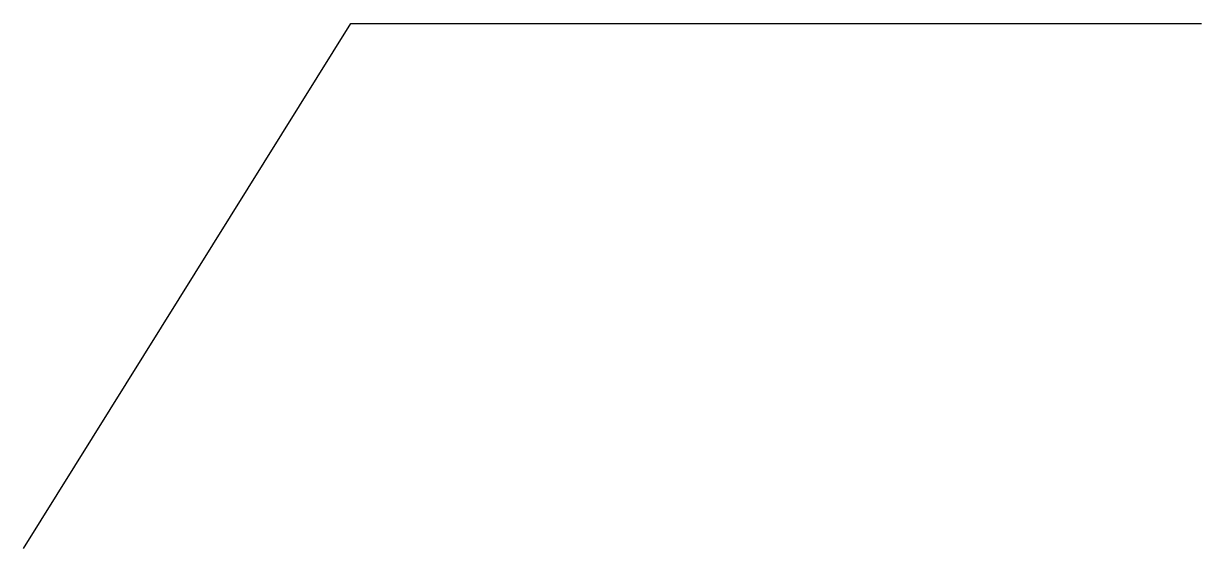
# Model space of a CAD drawing. Header units: millimetres. Extents: x 2402 to 4238, y 1468 to 2286.
import ezdxf

# ---------------------------------------------------------------- set-up
doc = ezdxf.new("R2010")
doc.units = ezdxf.units.MM

msp = doc.modelspace()

# ---------------------------------------------------------------- linework, layer by layer
for p, q in [((2402, 1467.6), (2912, 2286.1)), ((2912, 2286.1), (4238.4, 2286.1))]:
    msp.add_line(p, q)

doc.saveas('drawing.dxf')
